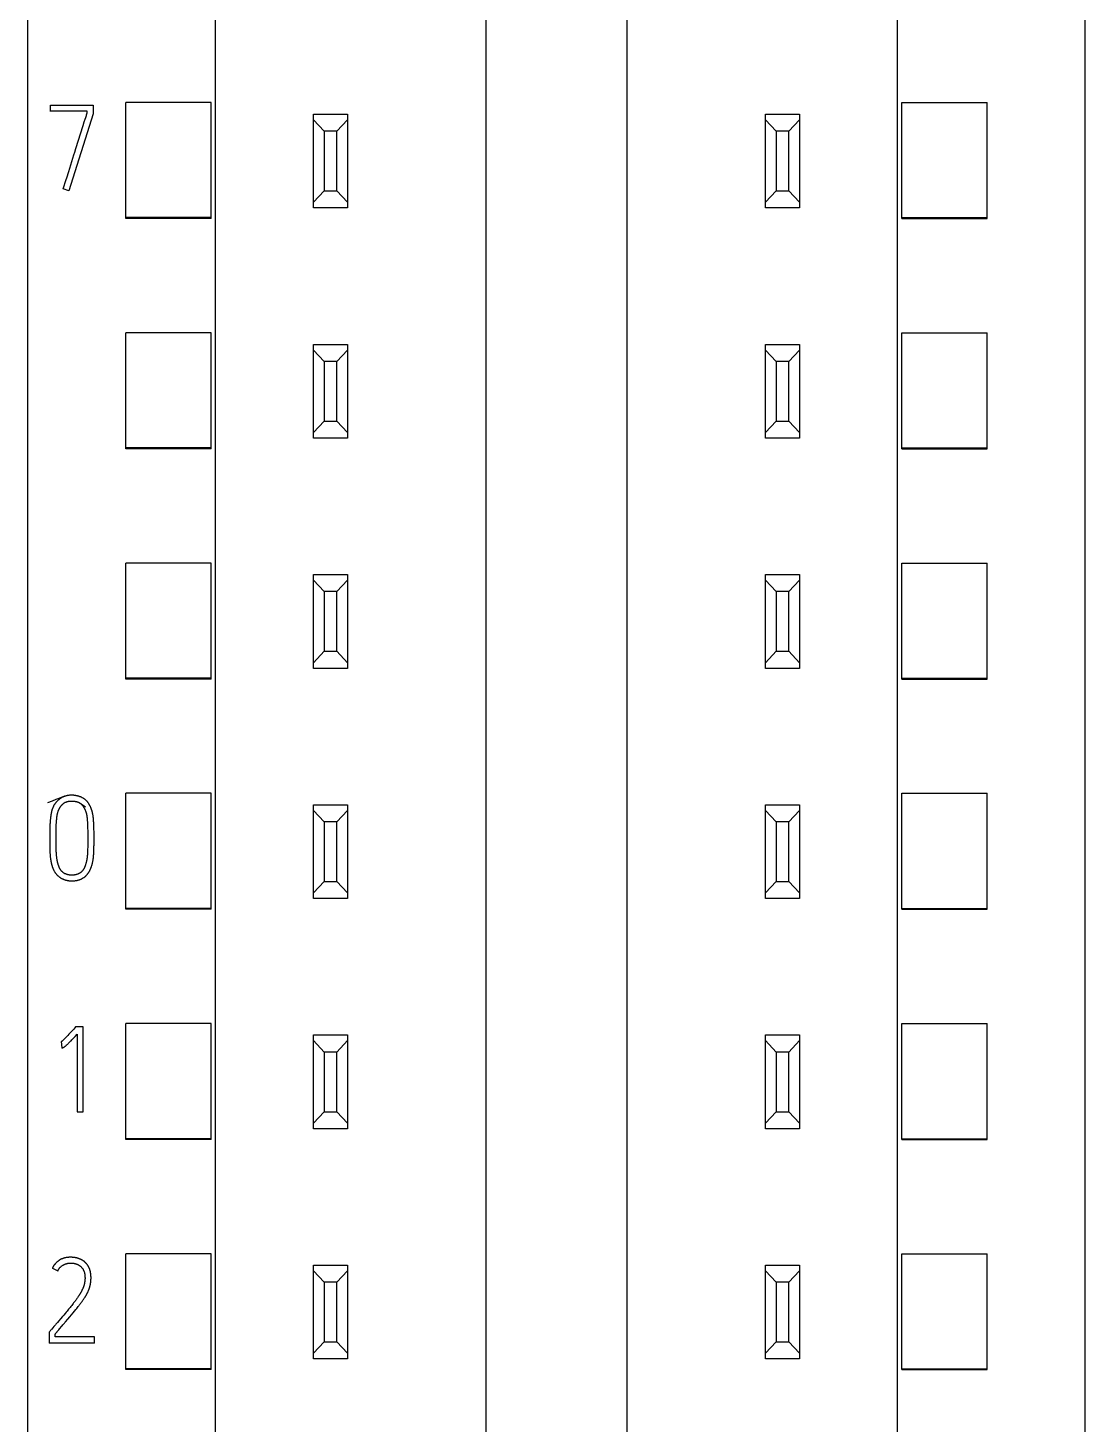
# Model space of a CAD drawing. Extents: x 0 to 594, y 0 to 420.
# Drawn here: x 149.57 to 174.37, y 278.89 to 311.64 of the extents above; entities that cross this region are included whole.
import ezdxf

# ---------------------------------------------------------------- set-up
doc = ezdxf.new("R2010")
doc.units = 0
doc.header["$LTSCALE"] = 32.67
doc.layers.add('20000_FRONT_O', color=7, linetype='CONTINUOUS')
doc.layers.add('20500_FRONT_O_LABELING', color=7, linetype='CONTINUOUS')

msp = doc.modelspace()

# ---------------------------------------------------------------- linework, layer by layer
at = {"layer": '20000_FRONT_O', "color": 7, "linetype": 'CONTINUOUS'}
for p, q in [((149.57, 216.617), (149.57, 363.617)), ((174.37, 216.617), (174.37, 363.617)), ((153.97, 231.617), (153.97, 353.434)), ((169.97, 231.617), (169.97, 353.434)), ((160.32, 242.335), (160.32, 343.817)), ((163.62, 343.817), (163.62, 242.335)), ((151.87, 307.166), (151.87, 309.891)), ((153.87, 309.891), (151.87, 309.891)), ((153.87, 307.166), (153.87, 309.891)), ((170.07, 307.166), (170.07, 309.891)), ((170.07, 309.891), (172.07, 309.891)), ((172.07, 307.166), (172.07, 309.891)), ((156.27, 307.417), (156.27, 309.617)), ((156.27, 309.617), (157.07, 309.617)), ((157.07, 309.617), (157.07, 307.417)), ((166.87, 307.417), (166.87, 309.617)), ((166.87, 309.617), (167.67, 309.617)), ((167.67, 309.617), (167.67, 307.417)), ((156.52, 309.217), (156.27, 309.484)), ((156.52, 309.217), (156.52, 307.817)), ((156.82, 309.217), (156.52, 309.217)), ((157.07, 309.484), (156.82, 309.217)), ((156.82, 307.817), (156.82, 309.217)), ((167.12, 309.217), (166.87, 309.484)), ((167.12, 309.217), (167.12, 307.817)), ((167.42, 309.217), (167.12, 309.217)), ((167.67, 309.484), (167.42, 309.217)), ((167.42, 307.817), (167.42, 309.217)), ((156.27, 307.55), (156.52, 307.817)), ((156.52, 307.817), (156.82, 307.817)), ((156.82, 307.817), (157.07, 307.55)), ((166.87, 307.55), (167.12, 307.817)), ((167.12, 307.817), (167.42, 307.817)), ((167.42, 307.817), (167.67, 307.55)), ((157.07, 307.417), (156.27, 307.417)), ((167.67, 307.417), (166.87, 307.417)), ((153.87, 307.189), (151.87, 307.189)), ((153.87, 307.166), (151.87, 307.166)), ((170.07, 307.189), (172.07, 307.189)), ((170.07, 307.166), (172.07, 307.166)), ((151.87, 301.766), (151.87, 304.489)), ((153.87, 304.489), (151.87, 304.489)), ((153.87, 301.766), (153.87, 304.489)), ((170.07, 301.766), (170.07, 304.489)), ((170.07, 304.489), (172.07, 304.489)), ((172.07, 301.766), (172.07, 304.489)), ((156.27, 302.017), (156.27, 304.217)), ((156.27, 304.217), (157.07, 304.217)), ((156.52, 303.817), (156.27, 304.084)), ((157.07, 304.084), (156.82, 303.817)), ((157.07, 304.217), (157.07, 302.017)), ((166.87, 302.017), (166.87, 304.217)), ((166.87, 304.217), (167.67, 304.217)), ((167.12, 303.817), (166.87, 304.084)), ((167.67, 304.084), (167.42, 303.817)), ((167.67, 304.217), (167.67, 302.017)), ((156.52, 303.817), (156.52, 302.417)), ((156.82, 303.817), (156.52, 303.817)), ((156.82, 302.417), (156.82, 303.817)), ((167.12, 303.817), (167.12, 302.417)), ((167.42, 303.817), (167.12, 303.817)), ((167.42, 302.417), (167.42, 303.817)), ((156.27, 302.15), (156.52, 302.417)), ((156.52, 302.417), (156.82, 302.417)), ((156.82, 302.417), (157.07, 302.15)), ((166.87, 302.15), (167.12, 302.417)), ((167.12, 302.417), (167.42, 302.417)), ((167.42, 302.417), (167.67, 302.15)), ((157.07, 302.017), (156.27, 302.017)), ((167.67, 302.017), (166.87, 302.017)), ((153.87, 301.787), (151.87, 301.787)), ((153.87, 301.766), (151.87, 301.766)), ((170.07, 301.787), (172.07, 301.787)), ((170.07, 301.766), (172.07, 301.766)), ((151.87, 296.366), (151.87, 299.088)), ((153.87, 299.088), (151.87, 299.088)), ((153.87, 296.366), (153.87, 299.088)), ((170.07, 296.366), (170.07, 299.088)), ((170.07, 299.088), (172.07, 299.088)), ((172.07, 296.366), (172.07, 299.088)), ((156.27, 296.617), (156.27, 298.817)), ((156.27, 298.817), (157.07, 298.817)), ((157.07, 298.817), (157.07, 296.617)), ((166.87, 296.617), (166.87, 298.817)), ((166.87, 298.817), (167.67, 298.817)), ((167.67, 298.817), (167.67, 296.617)), ((156.52, 298.417), (156.27, 298.684)), ((156.52, 298.417), (156.52, 297.017)), ((156.82, 298.417), (156.52, 298.417)), ((157.07, 298.684), (156.82, 298.417)), ((156.82, 297.017), (156.82, 298.417)), ((167.12, 298.417), (166.87, 298.684)), ((167.12, 298.417), (167.12, 297.017)), ((167.42, 298.417), (167.12, 298.417)), ((167.67, 298.684), (167.42, 298.417)), ((167.42, 297.017), (167.42, 298.417)), ((156.27, 296.75), (156.52, 297.017)), ((156.52, 297.017), (156.82, 297.017)), ((156.82, 297.017), (157.07, 296.75)), ((166.87, 296.75), (167.12, 297.017)), ((167.12, 297.017), (167.42, 297.017)), ((167.42, 297.017), (167.67, 296.75)), ((157.07, 296.617), (156.27, 296.617)), ((167.67, 296.617), (166.87, 296.617)), ((153.87, 296.386), (151.87, 296.386)), ((153.87, 296.366), (151.87, 296.366)), ((170.07, 296.386), (172.07, 296.386)), ((170.07, 296.366), (172.07, 296.366)), ((151.87, 290.967), (151.87, 293.686)), ((153.87, 293.686), (151.87, 293.686)), ((153.87, 290.967), (153.87, 293.686)), ((170.07, 290.967), (170.07, 293.686)), ((170.07, 293.686), (172.07, 293.686)), ((172.07, 290.967), (172.07, 293.686)), ((156.27, 291.217), (156.27, 293.417)), ((156.27, 293.417), (157.07, 293.417)), ((156.52, 293.017), (156.27, 293.284)), ((157.07, 293.284), (156.82, 293.017)), ((157.07, 293.417), (157.07, 291.217)), ((166.87, 291.217), (166.87, 293.417)), ((166.87, 293.417), (167.67, 293.417)), ((167.12, 293.017), (166.87, 293.284)), ((167.67, 293.284), (167.42, 293.017)), ((167.67, 293.417), (167.67, 291.217)), ((156.52, 293.017), (156.52, 291.617)), ((156.82, 293.017), (156.52, 293.017)), ((156.82, 291.617), (156.82, 293.017)), ((167.12, 293.017), (167.12, 291.617)), ((167.42, 293.017), (167.12, 293.017)), ((167.42, 291.617), (167.42, 293.017)), ((156.27, 291.35), (156.52, 291.617)), ((156.52, 291.617), (156.82, 291.617)), ((156.82, 291.617), (157.07, 291.35)), ((166.87, 291.35), (167.12, 291.617)), ((167.12, 291.617), (167.42, 291.617)), ((167.42, 291.617), (167.67, 291.35)), ((157.07, 291.217), (156.27, 291.217)), ((167.67, 291.217), (166.87, 291.217)), ((153.87, 290.984), (151.87, 290.984)), ((153.87, 290.967), (151.87, 290.967)), ((170.07, 290.984), (172.07, 290.984)), ((170.07, 290.967), (172.07, 290.967)), ((151.87, 285.567), (151.87, 288.284)), ((153.87, 288.284), (151.87, 288.284)), ((153.87, 285.567), (153.87, 288.284)), ((170.07, 285.567), (170.07, 288.284)), ((170.07, 288.284), (172.07, 288.284)), ((172.07, 285.567), (172.07, 288.284)), ((156.27, 285.817), (156.27, 288.017)), ((156.27, 288.017), (157.07, 288.017)), ((156.52, 287.617), (156.27, 287.884)), ((157.07, 287.884), (156.82, 287.617)), ((157.07, 288.017), (157.07, 285.817)), ((166.87, 285.817), (166.87, 288.017)), ((166.87, 288.017), (167.67, 288.017)), ((167.12, 287.617), (166.87, 287.884)), ((167.67, 287.884), (167.42, 287.617)), ((167.67, 288.017), (167.67, 285.817)), ((156.52, 287.617), (156.52, 286.217)), ((156.82, 287.617), (156.52, 287.617)), ((156.82, 286.217), (156.82, 287.617)), ((167.12, 287.617), (167.12, 286.217)), ((167.42, 287.617), (167.12, 287.617)), ((167.42, 286.217), (167.42, 287.617)), ((156.27, 285.95), (156.52, 286.217)), ((156.52, 286.217), (156.82, 286.217)), ((156.82, 286.217), (157.07, 285.95)), ((166.87, 285.95), (167.12, 286.217)), ((167.12, 286.217), (167.42, 286.217)), ((167.42, 286.217), (167.67, 285.95)), ((157.07, 285.817), (156.27, 285.817)), ((167.67, 285.817), (166.87, 285.817)), ((153.87, 285.583), (151.87, 285.583)), ((153.87, 285.567), (151.87, 285.567)), ((170.07, 285.583), (172.07, 285.583)), ((170.07, 285.567), (172.07, 285.567)), ((151.87, 280.167), (151.87, 282.883)), ((153.87, 282.883), (151.87, 282.883)), ((153.87, 280.167), (153.87, 282.883)), ((170.07, 280.167), (170.07, 282.883)), ((170.07, 282.883), (172.07, 282.883)), ((172.07, 280.167), (172.07, 282.883)), ((156.27, 280.417), (156.27, 282.617)), ((156.27, 282.617), (157.07, 282.617)), ((156.52, 282.217), (156.27, 282.484)), ((157.07, 282.484), (156.82, 282.217)), ((157.07, 282.617), (157.07, 280.417)), ((166.87, 280.417), (166.87, 282.617)), ((166.87, 282.617), (167.67, 282.617)), ((167.12, 282.217), (166.87, 282.484)), ((167.67, 282.484), (167.42, 282.217)), ((167.67, 282.617), (167.67, 280.417)), ((156.52, 282.217), (156.52, 280.817)), ((156.82, 282.217), (156.52, 282.217)), ((156.82, 280.817), (156.82, 282.217)), ((167.12, 282.217), (167.12, 280.817)), ((167.42, 282.217), (167.12, 282.217)), ((167.42, 280.817), (167.42, 282.217)), ((156.27, 280.55), (156.52, 280.817)), ((156.52, 280.817), (156.82, 280.817)), ((156.82, 280.817), (157.07, 280.55)), ((166.87, 280.55), (167.12, 280.817)), ((167.12, 280.817), (167.42, 280.817)), ((167.42, 280.817), (167.67, 280.55)), ((157.07, 280.417), (156.27, 280.417)), ((167.67, 280.417), (166.87, 280.417)), ((153.87, 280.181), (151.87, 280.181)), ((153.87, 280.167), (151.87, 280.167)), ((170.07, 280.181), (172.07, 280.181)), ((170.07, 280.167), (172.07, 280.167))]:
    msp.add_line(p, q, dxfattribs=at)
at = {"layer": '20500_FRONT_O_LABELING', "color": 7, "linetype": 'CONTINUOUS'}
for p, q in [((150.101, 309.68), (150.101, 309.827)), ((150.101, 309.827), (151.1, 309.827)), ((151.1, 309.827), (151.1, 309.619)), ((150.961, 309.686), (150.101, 309.686)), ((151.1, 309.626), (150.531, 307.822)), ((150.912, 309.498), (150.926, 309.541)), ((150.961, 309.648), (150.961, 309.686)), ((150.864, 309.348), (150.892, 309.434)), ((150.892, 309.434), (150.912, 309.498)), ((150.527, 308.274), (150.648, 308.661)), ((150.648, 308.661), (150.668, 308.725)), ((150.398, 307.866), (150.466, 308.081)), ((150.398, 307.866), (150.398, 307.86)), ((150.531, 307.822), (150.398, 307.866)), ((150.531, 307.822), (150.531, 307.816)), ((150.136, 293.502), (150.026, 293.46)), ((150.225, 293.537), (150.136, 293.502)), ((150.295, 293.564), (150.225, 293.537)), ((150.349, 293.586), (150.295, 293.564)), ((150.388, 293.601), (150.349, 293.586)), ((150.415, 293.612), (150.388, 293.601)), ((150.427, 293.617), (150.415, 293.612)), ((150.794, 293.453), (150.809, 293.444)), ((150.866, 293.407), (150.921, 293.372)), ((150.089, 292.786), (150.09, 292.816)), ((150.09, 292.845), (150.091, 292.875)), ((150.09, 292.816), (150.09, 292.845)), ((150.091, 292.875), (150.092, 292.894)), ((150.092, 292.914), (150.093, 292.933)), ((150.092, 292.894), (150.092, 292.914)), ((150.093, 292.933), (150.094, 292.953)), ((150.094, 292.953), (150.095, 292.973)), ((150.095, 292.973), (150.096, 292.992)), ((150.096, 292.992), (150.098, 293.012)), ((150.098, 293.012), (150.099, 293.031)), ((150.099, 293.031), (150.101, 293.051)), ((150.101, 293.051), (150.102, 293.07)), ((150.102, 293.07), (150.104, 293.09)), ((150.231, 292.811), (150.232, 292.839)), ((150.231, 292.775), (150.231, 292.811)), ((150.232, 292.866), (150.233, 292.894)), ((150.232, 292.839), (150.232, 292.866)), ((150.233, 292.894), (150.234, 292.912)), ((150.234, 292.93), (150.235, 292.948)), ((150.234, 292.912), (150.234, 292.93)), ((150.235, 292.948), (150.236, 292.967)), ((150.236, 292.967), (150.237, 292.985)), ((150.237, 292.985), (150.238, 293.003)), ((150.238, 293.003), (150.239, 293.022)), ((150.239, 293.022), (150.241, 293.04)), ((150.241, 293.04), (150.242, 293.058)), ((150.963, 293.043), (150.964, 293.025)), ((150.964, 293.025), (150.965, 293.006)), ((150.965, 293.006), (150.967, 292.978)), ((150.967, 292.978), (150.967, 292.96)), ((150.967, 292.96), (150.969, 292.932)), ((150.969, 292.932), (150.97, 292.904)), ((150.97, 292.904), (150.971, 292.877)), ((150.971, 292.877), (150.971, 292.849)), ((150.971, 292.849), (150.972, 292.821)), ((150.972, 292.821), (150.973, 292.793)), ((151.104, 293.03), (151.106, 293.011)), ((151.106, 293.011), (151.107, 292.991)), ((151.107, 292.991), (151.108, 292.972)), ((151.108, 292.972), (151.108, 292.952)), ((151.108, 292.952), (151.109, 292.933)), ((151.109, 292.933), (151.11, 292.913)), ((151.11, 292.913), (151.11, 292.884)), ((151.11, 292.884), (151.111, 292.855)), ((151.111, 292.855), (151.111, 292.826)), ((151.111, 292.826), (151.112, 292.797)), ((151.112, 292.797), (151.112, 292.758)), ((150.088, 292.688), (150.089, 292.727)), ((150.088, 292.648), (150.088, 292.688)), ((150.088, 292.609), (150.088, 292.648)), ((150.089, 292.57), (150.088, 292.609)), ((150.089, 292.757), (150.089, 292.786)), ((150.089, 292.727), (150.089, 292.757)), ((150.089, 292.53), (150.089, 292.57)), ((150.089, 292.491), (150.089, 292.53)), ((150.09, 292.442), (150.089, 292.491)), ((150.23, 292.592), (150.231, 292.729)), ((150.23, 292.555), (150.23, 292.592)), ((150.23, 292.519), (150.23, 292.555)), ((150.23, 292.491), (150.23, 292.519)), ((150.231, 292.464), (150.23, 292.491)), ((150.231, 292.729), (150.231, 292.775)), ((150.973, 292.524), (150.972, 292.441)), ((150.973, 292.793), (150.973, 292.765)), ((150.973, 292.765), (150.974, 292.738)), ((150.974, 292.571), (150.973, 292.524)), ((150.974, 292.738), (150.974, 292.71)), ((150.974, 292.71), (150.974, 292.682)), ((150.974, 292.682), (150.974, 292.645)), ((150.974, 292.645), (150.974, 292.608)), ((150.974, 292.608), (150.974, 292.571)), ((151.112, 292.758), (151.112, 292.719)), ((151.112, 292.719), (151.112, 292.631)), ((151.112, 292.631), (151.112, 292.573)), ((151.112, 292.573), (151.112, 292.534)), ((151.112, 292.534), (151.112, 292.495)), ((151.112, 292.495), (151.112, 292.465)), ((150.09, 292.412), (150.09, 292.442)), ((150.091, 292.383), (150.09, 292.412)), ((150.092, 292.363), (150.091, 292.383)), ((150.092, 292.343), (150.092, 292.363)), ((150.093, 292.324), (150.092, 292.343)), ((150.094, 292.304), (150.093, 292.324)), ((150.095, 292.284), (150.094, 292.304)), ((150.231, 292.436), (150.231, 292.464)), ((150.232, 292.409), (150.231, 292.436)), ((150.232, 292.391), (150.232, 292.409)), ((150.233, 292.372), (150.232, 292.391)), ((150.233, 292.354), (150.233, 292.372)), ((150.234, 292.336), (150.233, 292.354)), ((150.235, 292.318), (150.234, 292.336)), ((150.238, 292.272), (150.237, 292.29)), ((150.239, 292.254), (150.238, 292.272)), ((150.971, 292.367), (150.97, 292.348)), ((150.97, 292.348), (150.97, 292.33)), ((150.972, 292.413), (150.971, 292.385)), ((150.971, 292.385), (150.971, 292.367)), ((150.972, 292.441), (150.972, 292.413)), ((151.108, 292.3), (151.107, 292.281)), ((151.109, 292.319), (151.108, 292.3)), ((151.11, 292.349), (151.109, 292.319)), ((151.111, 292.407), (151.11, 292.378)), ((151.11, 292.378), (151.11, 292.349)), ((151.112, 292.465), (151.111, 292.436)), ((151.111, 292.436), (151.111, 292.407)), ((150.507, 288.007), (150.492, 287.991)), ((150.53, 288.032), (150.507, 288.007)), ((150.553, 288.056), (150.53, 288.032)), ((150.576, 288.081), (150.553, 288.056)), ((150.599, 288.106), (150.576, 288.081)), ((150.581, 287.882), (150.6, 287.901)), ((150.622, 288.131), (150.599, 288.106)), ((150.6, 287.901), (150.618, 287.92)), ((150.618, 287.92), (150.645, 287.948)), ((150.645, 288.156), (150.622, 288.131)), ((150.667, 288.181), (150.645, 288.156)), ((150.645, 287.948), (150.676, 287.981)), ((150.689, 288.206), (150.667, 288.181)), ((150.676, 287.981), (150.725, 288.034)), ((150.864, 288.206), (150.689, 288.206)), ((150.725, 288.034), (150.725, 286.211)), ((150.864, 286.211), (150.864, 288.206)), ((150.353, 287.86), (150.353, 287.854)), ((150.353, 287.86), (150.362, 287.713)), ((150.362, 287.713), (150.362, 287.707)), ((150.502, 287.804), (150.512, 287.813)), ((150.512, 287.813), (150.521, 287.822)), ((150.521, 287.822), (150.53, 287.831)), ((150.53, 287.831), (150.54, 287.84)), ((150.54, 287.84), (150.554, 287.854)), ((150.554, 287.854), (150.567, 287.868)), ((150.567, 287.868), (150.581, 287.882)), ((150.725, 286.217), (150.864, 286.217)), ((150.143, 282.544), (150.143, 282.538)), ((150.143, 282.544), (150.268, 282.481)), ((150.268, 282.481), (150.268, 282.474)), ((151.05, 282.312), (151.05, 282.324)), ((150.596, 281.671), (150.578, 281.649)), ((150.613, 281.693), (150.596, 281.671)), ((150.631, 281.715), (150.613, 281.693)), ((150.642, 281.73), (150.631, 281.715)), ((150.653, 281.745), (150.642, 281.73)), ((150.665, 281.76), (150.653, 281.745)), ((150.676, 281.775), (150.665, 281.76)), ((150.687, 281.79), (150.676, 281.775)), ((150.698, 281.805), (150.687, 281.79)), ((150.709, 281.821), (150.698, 281.805)), ((150.72, 281.836), (150.709, 281.821)), ((150.73, 281.851), (150.72, 281.836)), ((150.741, 281.867), (150.73, 281.851)), ((150.751, 281.882), (150.741, 281.867)), ((150.747, 281.644), (150.764, 281.665)), ((150.762, 281.898), (150.751, 281.882)), ((150.764, 281.665), (150.775, 281.679)), ((150.775, 281.679), (150.785, 281.693)), ((150.785, 281.693), (150.796, 281.708)), ((150.796, 281.708), (150.807, 281.722)), ((150.807, 281.722), (150.818, 281.737)), ((150.818, 281.737), (150.828, 281.751)), ((150.828, 281.751), (150.839, 281.766)), ((150.839, 281.766), (150.849, 281.78)), ((150.849, 281.78), (150.859, 281.795)), ((150.859, 281.795), (150.87, 281.81)), ((150.87, 281.81), (150.88, 281.824)), ((150.88, 281.824), (150.89, 281.839)), ((150.332, 281.354), (150.295, 281.311)), ((150.38, 281.411), (150.332, 281.354)), ((150.411, 281.446), (150.38, 281.411)), ((150.441, 281.482), (150.411, 281.446)), ((150.465, 281.511), (150.441, 281.482)), ((150.45, 281.285), (150.503, 281.346)), ((150.489, 281.54), (150.465, 281.511)), ((150.507, 281.561), (150.489, 281.54)), ((150.503, 281.346), (150.549, 281.401)), ((150.525, 281.583), (150.507, 281.561)), ((150.543, 281.605), (150.525, 281.583)), ((150.561, 281.627), (150.543, 281.605)), ((150.549, 281.401), (150.589, 281.449)), ((150.578, 281.649), (150.561, 281.627)), ((150.589, 281.449), (150.629, 281.497)), ((150.629, 281.497), (150.663, 281.539)), ((150.663, 281.539), (150.691, 281.574)), ((150.691, 281.574), (150.714, 281.602)), ((150.714, 281.602), (150.731, 281.623)), ((150.731, 281.623), (150.747, 281.644)), ((150.068, 281.048), (150.068, 280.787)), ((150.117, 281.105), (150.105, 281.091)), ((150.129, 281.119), (150.117, 281.105)), ((150.179, 281.176), (150.129, 281.119)), ((150.215, 281.218), (150.203, 281.204)), ((150.228, 281.233), (150.215, 281.218)), ((150.264, 281.275), (150.228, 281.233)), ((150.259, 281.06), (150.27, 281.073)), ((150.295, 281.311), (150.264, 281.275)), ((150.27, 281.073), (150.282, 281.087)), ((150.282, 281.087), (150.294, 281.101)), ((150.294, 281.101), (150.311, 281.121)), ((150.311, 281.121), (150.363, 281.183)), ((150.363, 281.183), (150.375, 281.196)), ((150.375, 281.196), (150.392, 281.217)), ((150.392, 281.217), (150.404, 281.23)), ((150.068, 280.793), (151.133, 280.793)), ((150.207, 280.932), (150.207, 280.998)), ((151.133, 280.932), (150.207, 280.932)), ((151.133, 280.787), (151.133, 280.932))]:
    msp.add_line(p, q, dxfattribs=at)
for points in [[(150.926, 309.541), (150.94, 309.584), (150.947, 309.605), (150.954, 309.626), (150.961, 309.648)], [(150.668, 308.725), (150.695, 308.811), (150.864, 309.348)], [(150.466, 308.081), (150.479, 308.124), (150.527, 308.274)], [(150.104, 293.09), (150.106, 293.109), (150.107, 293.119), (150.108, 293.129), (150.11, 293.138), (150.111, 293.148), (150.112, 293.158), (150.114, 293.168), (150.115, 293.177), (150.116, 293.187), (150.118, 293.197), (150.12, 293.206), (150.122, 293.216), (150.123, 293.226), (150.125, 293.235), (150.127, 293.245), (150.13, 293.254), (150.132, 293.264), (150.134, 293.274), (150.137, 293.283), (150.139, 293.293), (150.142, 293.302), (150.145, 293.312), (150.148, 293.321), (150.152, 293.331), (150.155, 293.34), (150.159, 293.35), (150.163, 293.359), (150.166, 293.369), (150.171, 293.378), (150.175, 293.387), (150.18, 293.396), (150.184, 293.405), (150.189, 293.414), (150.194, 293.422), (150.199, 293.431), (150.205, 293.439), (150.211, 293.448), (150.216, 293.456), (150.222, 293.464), (150.229, 293.472), (150.235, 293.48), (150.242, 293.488), (150.248, 293.495), (150.255, 293.503), (150.262, 293.51), (150.27, 293.517), (150.277, 293.524), (150.284, 293.531), (150.292, 293.538), (150.3, 293.544), (150.308, 293.55), (150.316, 293.556), (150.324, 293.562), (150.332, 293.568), (150.34, 293.574), (150.349, 293.579), (150.358, 293.585), (150.366, 293.59), (150.375, 293.595), (150.384, 293.599), (150.393, 293.604), (150.403, 293.608), (150.412, 293.612), (150.422, 293.616), (150.431, 293.62), (150.435, 293.621), (150.438, 293.622), (150.439, 293.622), (150.439, 293.622), (150.439, 293.622), (150.438, 293.622), (150.437, 293.621), (150.434, 293.62), (150.431, 293.618), (150.427, 293.617)], [(150.282, 293.273), (150.285, 293.282), (150.289, 293.29), (150.292, 293.299), (150.296, 293.307), (150.3, 293.315), (150.304, 293.323), (150.308, 293.331), (150.313, 293.339), (150.317, 293.347), (150.322, 293.355), (150.327, 293.363), (150.332, 293.37), (150.337, 293.378), (150.343, 293.385), (150.349, 293.392), (150.354, 293.399), (150.36, 293.406), (150.367, 293.413), (150.373, 293.419), (150.38, 293.426), (150.386, 293.432), (150.393, 293.438), (150.4, 293.444), (150.408, 293.449), (150.415, 293.455), (150.423, 293.46), (150.43, 293.465), (150.438, 293.469), (150.446, 293.474), (150.455, 293.478), (150.463, 293.481), (150.471, 293.485), (150.48, 293.488), (150.489, 293.491), (150.497, 293.493), (150.506, 293.495), (150.515, 293.497), (150.524, 293.499), (150.533, 293.5), (150.542, 293.502), (150.552, 293.503), (150.561, 293.503), (150.57, 293.504), (150.579, 293.504), (150.588, 293.504), (150.597, 293.504), (150.606, 293.504), (150.615, 293.504), (150.624, 293.503), (150.634, 293.503), (150.643, 293.502), (150.652, 293.501), (150.661, 293.5), (150.67, 293.498), (150.679, 293.497), (150.688, 293.495), (150.697, 293.493), (150.706, 293.491), (150.715, 293.489), (150.723, 293.487), (150.732, 293.484), (150.741, 293.481), (150.749, 293.477), (150.758, 293.474), (150.766, 293.47), (150.774, 293.465), (150.779, 293.463), (150.783, 293.46), (150.789, 293.457), (150.794, 293.453)], [(150.425, 293.617), (150.434, 293.621), (150.444, 293.624), (150.453, 293.627), (150.462, 293.63), (150.472, 293.632), (150.482, 293.635), (150.491, 293.637), (150.501, 293.639), (150.51, 293.641), (150.52, 293.642), (150.53, 293.644), (150.54, 293.645), (150.55, 293.646), (150.559, 293.647), (150.569, 293.647), (150.579, 293.648), (150.589, 293.648), (150.599, 293.648), (150.609, 293.648), (150.619, 293.648), (150.629, 293.647), (150.639, 293.646), (150.649, 293.645), (150.658, 293.644), (150.668, 293.643), (150.678, 293.642), (150.688, 293.64), (150.697, 293.638), (150.707, 293.636), (150.717, 293.634), (150.726, 293.632), (150.736, 293.629), (150.746, 293.627), (150.755, 293.624), (150.765, 293.621), (150.774, 293.618), (150.783, 293.614), (150.793, 293.611), (150.802, 293.607), (150.811, 293.603), (150.82, 293.599), (150.829, 293.595), (150.838, 293.59), (150.846, 293.585), (150.855, 293.581), (150.863, 293.575), (150.872, 293.57), (150.88, 293.565), (150.888, 293.559), (150.896, 293.553), (150.904, 293.547), (150.911, 293.54), (150.919, 293.534), (150.926, 293.527), (150.933, 293.52), (150.94, 293.513), (150.946, 293.506), (150.953, 293.498), (150.959, 293.491), (150.965, 293.483), (150.971, 293.475), (150.977, 293.467), (150.983, 293.459), (150.988, 293.451), (150.994, 293.442), (150.999, 293.434), (151.004, 293.425), (151.009, 293.417), (151.013, 293.408), (151.018, 293.399), (151.022, 293.391), (151.027, 293.382), (151.031, 293.373), (151.035, 293.364), (151.038, 293.355), (151.042, 293.346), (151.046, 293.336), (151.049, 293.327), (151.053, 293.318), (151.056, 293.309), (151.059, 293.299), (151.062, 293.29), (151.065, 293.28), (151.067, 293.271), (151.07, 293.261), (151.073, 293.252), (151.075, 293.242), (151.077, 293.233), (151.079, 293.223), (151.081, 293.213), (151.083, 293.204), (151.085, 293.194), (151.087, 293.185), (151.089, 293.175), (151.09, 293.165), (151.092, 293.156), (151.093, 293.146), (151.094, 293.136), (151.096, 293.127), (151.097, 293.117), (151.098, 293.107), (151.099, 293.098), (151.1, 293.088), (151.101, 293.078), (151.102, 293.069), (151.102, 293.059), (151.103, 293.049), (151.104, 293.04), (151.104, 293.03)], [(150.765, 293.47), (150.773, 293.466), (150.781, 293.461), (150.789, 293.456), (150.797, 293.451), (150.804, 293.445), (150.811, 293.439), (150.818, 293.433), (150.825, 293.427), (150.832, 293.42), (150.838, 293.414), (150.844, 293.407), (150.85, 293.399), (150.856, 293.392), (150.862, 293.385), (150.867, 293.377), (150.872, 293.369), (150.877, 293.361), (150.882, 293.354), (150.887, 293.346), (150.891, 293.337), (150.895, 293.329), (150.9, 293.321), (150.904, 293.313), (150.907, 293.304), (150.911, 293.296), (150.915, 293.287), (150.918, 293.278), (150.921, 293.27), (150.925, 293.261), (150.928, 293.252), (150.93, 293.243), (150.933, 293.234), (150.936, 293.226), (150.938, 293.217), (150.94, 293.208), (150.942, 293.199), (150.944, 293.19), (150.946, 293.181), (150.948, 293.172), (150.95, 293.163), (150.951, 293.154), (150.953, 293.145), (150.954, 293.135), (150.955, 293.126), (150.957, 293.117), (150.958, 293.108), (150.959, 293.099), (150.96, 293.089), (150.96, 293.08), (150.961, 293.071), (150.962, 293.062), (150.963, 293.053), (150.963, 293.043)], [(150.242, 293.058), (150.244, 293.076), (150.245, 293.085), (150.245, 293.094), (150.246, 293.104), (150.247, 293.113), (150.248, 293.122), (150.25, 293.131), (150.251, 293.14), (150.252, 293.149), (150.254, 293.158), (150.255, 293.167), (150.257, 293.176), (150.258, 293.185), (150.26, 293.194), (150.262, 293.203), (150.264, 293.212), (150.266, 293.221), (150.268, 293.23), (150.271, 293.238), (150.273, 293.247), (150.276, 293.256), (150.279, 293.265), (150.282, 293.273)], [(150.809, 293.444), (150.827, 293.432), (150.866, 293.407)], [(150.096, 292.255), (150.095, 292.275), (150.095, 292.284)], [(151.097, 292.155), (151.096, 292.145), (151.094, 292.135), (151.093, 292.126), (151.091, 292.116), (151.09, 292.106), (151.088, 292.097), (151.086, 292.087), (151.084, 292.077), (151.083, 292.068), (151.08, 292.058), (151.078, 292.049), (151.076, 292.039), (151.074, 292.029), (151.071, 292.02), (151.069, 292.01), (151.066, 292.001), (151.063, 291.991), (151.06, 291.982), (151.057, 291.972), (151.054, 291.963), (151.05, 291.953), (151.047, 291.944), (151.044, 291.935), (151.04, 291.926), (151.036, 291.917), (151.032, 291.907), (151.028, 291.898), (151.024, 291.889), (151.02, 291.88), (151.015, 291.872), (151.011, 291.863), (151.006, 291.854), (151.001, 291.845), (150.996, 291.837), (150.991, 291.828), (150.986, 291.82), (150.98, 291.812), (150.974, 291.803), (150.969, 291.795), (150.963, 291.788), (150.957, 291.78), (150.95, 291.772), (150.944, 291.765), (150.937, 291.758), (150.931, 291.75), (150.924, 291.743), (150.917, 291.737), (150.909, 291.73), (150.902, 291.724), (150.894, 291.717), (150.886, 291.711), (150.878, 291.705), (150.87, 291.7), (150.861, 291.694), (150.853, 291.689), (150.844, 291.684), (150.836, 291.679), (150.827, 291.674), (150.818, 291.67), (150.809, 291.666), (150.8, 291.662), (150.791, 291.658), (150.782, 291.655), (150.772, 291.651), (150.763, 291.648), (150.753, 291.645), (150.744, 291.642), (150.734, 291.64), (150.724, 291.637), (150.714, 291.635), (150.705, 291.633), (150.695, 291.632), (150.685, 291.63), (150.675, 291.629), (150.666, 291.627), (150.656, 291.626), (150.646, 291.626), (150.636, 291.625), (150.626, 291.624), (150.616, 291.624), (150.606, 291.624), (150.596, 291.624), (150.586, 291.624), (150.576, 291.625), (150.566, 291.625), (150.556, 291.626), (150.546, 291.627), (150.537, 291.628), (150.527, 291.63), (150.517, 291.631), (150.507, 291.633), (150.498, 291.635), (150.488, 291.637), (150.478, 291.639), (150.469, 291.641), (150.459, 291.644), (150.45, 291.647), (150.44, 291.65), (150.431, 291.653), (150.421, 291.656), (150.412, 291.66), (150.403, 291.664), (150.394, 291.668), (150.384, 291.672), (150.376, 291.676), (150.367, 291.681), (150.358, 291.685), (150.349, 291.69), (150.341, 291.696), (150.333, 291.701), (150.325, 291.707), (150.316, 291.712), (150.309, 291.718), (150.301, 291.725), (150.293, 291.731), (150.286, 291.738), (150.278, 291.745), (150.271, 291.752), (150.264, 291.759), (150.257, 291.766), (150.251, 291.773), (150.244, 291.781), (150.238, 291.789), (150.232, 291.797), (150.226, 291.805), (150.22, 291.813), (150.215, 291.821), (150.209, 291.829), (150.204, 291.838), (150.199, 291.846), (150.194, 291.855), (150.189, 291.864), (150.184, 291.872), (150.18, 291.881), (150.176, 291.89), (150.171, 291.899), (150.167, 291.908), (150.163, 291.917), (150.16, 291.926), (150.156, 291.936), (150.153, 291.945), (150.149, 291.954), (150.146, 291.963), (150.143, 291.973), (150.14, 291.982), (150.137, 291.992), (150.135, 292.001), (150.132, 292.011), (150.13, 292.021), (150.127, 292.03), (150.125, 292.04), (150.123, 292.05), (150.121, 292.059), (150.119, 292.069), (150.117, 292.079), (150.115, 292.089), (150.114, 292.098), (150.112, 292.108), (150.111, 292.118), (150.109, 292.128), (150.108, 292.138), (150.107, 292.147), (150.105, 292.157), (150.104, 292.167), (150.103, 292.177), (150.102, 292.186), (150.101, 292.196), (150.1, 292.206), (150.099, 292.216), (150.099, 292.226), (150.098, 292.235), (150.097, 292.245), (150.096, 292.255)], [(150.237, 292.29), (150.236, 292.309), (150.235, 292.318)], [(150.72, 291.783), (150.711, 291.781), (150.702, 291.778), (150.693, 291.776), (150.684, 291.774), (150.675, 291.772), (150.666, 291.77), (150.657, 291.769), (150.648, 291.768), (150.638, 291.767), (150.629, 291.766), (150.62, 291.766), (150.611, 291.765), (150.601, 291.765), (150.592, 291.765), (150.583, 291.766), (150.573, 291.766), (150.564, 291.767), (150.555, 291.768), (150.546, 291.769), (150.536, 291.77), (150.527, 291.772), (150.518, 291.774), (150.509, 291.776), (150.5, 291.778), (150.491, 291.78), (150.482, 291.783), (150.474, 291.786), (150.465, 291.789), (150.456, 291.793), (150.448, 291.796), (150.439, 291.8), (150.431, 291.805), (150.423, 291.809), (150.415, 291.814), (150.407, 291.819), (150.399, 291.824), (150.392, 291.83), (150.385, 291.836), (150.378, 291.842), (150.371, 291.849), (150.364, 291.855), (150.358, 291.862), (150.352, 291.869), (150.347, 291.877), (150.341, 291.884), (150.336, 291.892), (150.331, 291.9), (150.326, 291.908), (150.321, 291.916), (150.317, 291.924), (150.313, 291.932), (150.309, 291.941), (150.305, 291.949), (150.301, 291.958), (150.298, 291.966), (150.294, 291.975), (150.291, 291.984), (150.288, 291.992), (150.285, 292.001), (150.282, 292.01), (150.28, 292.019), (150.277, 292.028), (150.274, 292.037), (150.272, 292.046), (150.27, 292.055), (150.267, 292.064), (150.265, 292.073), (150.263, 292.082), (150.261, 292.091), (150.259, 292.1), (150.258, 292.109), (150.256, 292.118), (150.254, 292.127), (150.253, 292.136), (150.251, 292.145), (150.25, 292.154), (150.249, 292.163), (150.247, 292.172), (150.246, 292.181), (150.245, 292.19), (150.244, 292.199), (150.243, 292.208), (150.242, 292.217), (150.241, 292.227), (150.241, 292.236), (150.24, 292.245), (150.239, 292.254)], [(150.97, 292.33), (150.969, 292.311), (150.969, 292.302), (150.968, 292.293), (150.968, 292.283), (150.967, 292.274), (150.966, 292.265), (150.966, 292.256), (150.965, 292.246), (150.964, 292.237), (150.963, 292.228), (150.962, 292.219), (150.961, 292.209), (150.96, 292.2), (150.959, 292.191), (150.958, 292.182), (150.957, 292.173), (150.956, 292.164), (150.954, 292.154), (150.953, 292.145), (150.951, 292.136), (150.95, 292.127), (150.948, 292.118), (150.946, 292.109), (150.945, 292.1), (150.943, 292.091), (150.941, 292.082), (150.939, 292.073), (150.936, 292.064), (150.934, 292.055), (150.932, 292.046), (150.929, 292.037), (150.927, 292.028), (150.924, 292.019), (150.921, 292.011), (150.918, 292.002), (150.915, 291.993), (150.912, 291.984), (150.909, 291.975), (150.905, 291.967), (150.902, 291.958), (150.898, 291.95), (150.894, 291.941), (150.89, 291.933), (150.886, 291.925), (150.881, 291.917), (150.877, 291.909), (150.872, 291.901), (150.867, 291.893), (150.861, 291.885), (150.856, 291.878), (150.85, 291.87), (150.844, 291.863), (150.838, 291.856), (150.831, 291.85), (150.825, 291.843), (150.818, 291.837), (150.811, 291.831), (150.803, 291.825), (150.796, 291.82), (150.788, 291.815), (150.78, 291.81), (150.772, 291.805), (150.763, 291.801), (150.755, 291.797), (150.746, 291.793), (150.738, 291.79), (150.729, 291.786), (150.72, 291.783)], [(151.107, 292.281), (151.106, 292.261), (151.105, 292.251), (151.105, 292.242), (151.104, 292.232), (151.103, 292.222), (151.103, 292.213), (151.102, 292.203), (151.101, 292.193), (151.1, 292.184), (151.099, 292.174), (151.098, 292.164), (151.097, 292.155)], [(150.492, 287.991), (150.476, 287.975), (150.468, 287.967), (150.461, 287.959), (150.453, 287.951), (150.445, 287.943), (150.437, 287.935), (150.429, 287.927), (150.421, 287.92), (150.412, 287.912), (150.404, 287.904), (150.396, 287.897), (150.388, 287.889), (150.379, 287.882), (150.371, 287.875), (150.362, 287.867), (150.353, 287.86)], [(150.362, 287.713), (150.365, 287.713), (150.369, 287.713), (150.372, 287.714), (150.375, 287.714), (150.382, 287.716), (150.385, 287.716), (150.388, 287.717), (150.391, 287.718), (150.394, 287.719), (150.397, 287.721), (150.4, 287.722), (150.403, 287.724), (150.406, 287.725), (150.412, 287.729), (150.417, 287.732), (150.423, 287.736), (150.428, 287.74), (150.433, 287.744), (150.438, 287.748), (150.443, 287.752), (150.448, 287.756), (150.453, 287.76), (150.458, 287.764), (150.463, 287.769), (150.468, 287.773), (150.473, 287.777), (150.478, 287.782), (150.483, 287.786), (150.488, 287.791), (150.493, 287.795), (150.502, 287.804)], [(151.024, 282.502), (151.022, 282.51), (151.019, 282.519), (151.016, 282.527), (151.013, 282.536), (151.009, 282.544), (151.006, 282.552), (151.002, 282.56), (150.998, 282.568), (150.994, 282.576), (150.99, 282.584), (150.985, 282.592), (150.981, 282.6), (150.976, 282.607), (150.971, 282.615), (150.966, 282.622), (150.961, 282.629), (150.955, 282.637), (150.949, 282.644), (150.943, 282.651), (150.937, 282.657), (150.931, 282.664), (150.925, 282.67), (150.919, 282.677), (150.913, 282.683), (150.906, 282.689), (150.899, 282.695), (150.893, 282.701), (150.886, 282.707), (150.878, 282.712), (150.871, 282.717), (150.864, 282.722), (150.856, 282.727), (150.848, 282.732), (150.84, 282.737), (150.832, 282.741), (150.824, 282.745), (150.816, 282.749), (150.808, 282.753), (150.8, 282.756), (150.791, 282.76), (150.783, 282.763), (150.775, 282.767), (150.766, 282.77), (150.758, 282.773), (150.749, 282.775), (150.741, 282.778), (150.732, 282.781), (150.723, 282.783), (150.714, 282.785), (150.706, 282.788), (150.697, 282.79), (150.688, 282.791), (150.679, 282.793), (150.67, 282.795), (150.661, 282.796), (150.652, 282.797), (150.643, 282.798), (150.635, 282.799), (150.626, 282.8), (150.617, 282.8), (150.608, 282.801), (150.599, 282.801), (150.59, 282.802), (150.581, 282.802), (150.572, 282.802), (150.563, 282.802), (150.554, 282.802), (150.545, 282.802), (150.536, 282.801), (150.527, 282.801), (150.518, 282.8), (150.509, 282.799), (150.5, 282.798), (150.491, 282.797), (150.482, 282.796), (150.473, 282.795), (150.464, 282.793), (150.455, 282.792), (150.447, 282.79), (150.438, 282.788), (150.429, 282.786), (150.421, 282.783), (150.412, 282.781), (150.403, 282.778), (150.395, 282.775), (150.386, 282.772), (150.378, 282.769), (150.37, 282.766), (150.361, 282.762), (150.353, 282.758), (150.345, 282.754), (150.337, 282.75), (150.329, 282.746), (150.321, 282.741), (150.313, 282.737), (150.306, 282.732), (150.298, 282.727), (150.291, 282.722), (150.284, 282.717), (150.277, 282.711), (150.269, 282.706), (150.263, 282.7), (150.256, 282.694), (150.249, 282.688), (150.242, 282.682), (150.236, 282.676), (150.229, 282.67), (150.223, 282.663), (150.217, 282.656), (150.211, 282.65), (150.205, 282.643), (150.199, 282.636), (150.194, 282.629), (150.188, 282.622), (150.183, 282.614), (150.178, 282.607), (150.173, 282.6), (150.168, 282.592), (150.164, 282.584), (150.159, 282.577), (150.155, 282.569), (150.151, 282.561), (150.147, 282.553), (150.143, 282.544)], [(150.268, 282.481), (150.272, 282.489), (150.277, 282.497), (150.281, 282.506), (150.286, 282.514), (150.291, 282.522), (150.296, 282.53), (150.302, 282.537), (150.308, 282.545), (150.313, 282.552), (150.32, 282.559), (150.326, 282.566), (150.333, 282.573), (150.34, 282.58), (150.347, 282.586), (150.354, 282.592), (150.361, 282.598), (150.369, 282.603), (150.377, 282.609), (150.385, 282.614), (150.393, 282.618), (150.401, 282.623), (150.41, 282.627), (150.418, 282.631), (150.427, 282.635), (150.436, 282.639), (150.444, 282.642), (150.453, 282.645), (150.462, 282.648), (150.471, 282.651), (150.481, 282.653), (150.49, 282.656), (150.499, 282.658), (150.508, 282.66), (150.517, 282.661), (150.527, 282.663), (150.536, 282.664), (150.546, 282.665), (150.555, 282.665), (150.565, 282.666), (150.574, 282.666), (150.584, 282.666), (150.593, 282.666), (150.602, 282.666), (150.612, 282.665), (150.621, 282.664), (150.631, 282.663), (150.64, 282.662), (150.649, 282.66), (150.658, 282.658), (150.668, 282.656), (150.677, 282.654), (150.686, 282.651), (150.695, 282.648), (150.704, 282.645), (150.713, 282.642), (150.722, 282.638), (150.73, 282.634), (150.739, 282.63), (150.747, 282.626), (150.755, 282.622), (150.764, 282.617), (150.772, 282.612), (150.78, 282.607), (150.787, 282.601), (150.795, 282.596), (150.802, 282.59), (150.81, 282.584), (150.817, 282.577), (150.824, 282.571), (150.83, 282.564), (150.837, 282.557), (150.843, 282.55), (150.848, 282.542), (150.854, 282.535), (150.859, 282.527), (150.864, 282.519), (150.869, 282.51), (150.873, 282.502), (150.877, 282.493), (150.881, 282.484), (150.884, 282.476), (150.887, 282.467), (150.89, 282.458), (150.893, 282.448), (150.895, 282.439), (150.897, 282.43), (150.899, 282.421), (150.901, 282.411), (150.903, 282.402), (150.904, 282.393), (150.905, 282.383), (150.906, 282.374), (150.907, 282.365), (150.908, 282.355), (150.908, 282.346), (150.908, 282.336), (150.909, 282.327), (150.909, 282.317), (150.909, 282.308), (150.909, 282.299), (150.908, 282.289), (150.908, 282.28), (150.907, 282.27), (150.906, 282.261), (150.905, 282.251), (150.904, 282.242), (150.903, 282.232), (150.902, 282.223), (150.9, 282.214), (150.899, 282.205), (150.897, 282.195), (150.895, 282.186), (150.893, 282.177), (150.891, 282.168), (150.889, 282.159), (150.886, 282.149), (150.883, 282.14), (150.881, 282.131), (150.878, 282.122), (150.875, 282.113), (150.871, 282.104), (150.868, 282.096), (150.865, 282.087), (150.861, 282.078), (150.857, 282.069), (150.854, 282.061), (150.85, 282.052), (150.846, 282.044), (150.842, 282.035), (150.837, 282.027), (150.833, 282.018), (150.829, 282.01), (150.824, 282.002), (150.82, 281.994), (150.815, 281.986), (150.811, 281.977), (150.806, 281.969), (150.801, 281.961), (150.797, 281.953), (150.792, 281.945), (150.787, 281.937), (150.782, 281.929), (150.777, 281.922), (150.772, 281.914), (150.767, 281.906), (150.762, 281.898)], [(150.89, 281.839), (150.895, 281.847), (150.9, 281.854), (150.904, 281.862), (150.909, 281.869), (150.914, 281.877), (150.919, 281.885), (150.923, 281.892), (150.928, 281.9), (150.933, 281.907), (150.937, 281.915), (150.942, 281.923), (150.946, 281.931), (150.95, 281.938), (150.955, 281.946), (150.959, 281.954), (150.963, 281.962), (150.967, 281.97), (150.971, 281.978), (150.975, 281.986), (150.979, 281.994), (150.983, 282.002), (150.986, 282.01), (150.99, 282.019), (150.993, 282.027), (150.997, 282.035), (151, 282.044), (151.003, 282.052), (151.006, 282.06), (151.009, 282.069), (151.012, 282.077), (151.015, 282.086), (151.018, 282.095), (151.02, 282.103), (151.023, 282.112), (151.025, 282.121), (151.027, 282.129), (151.029, 282.138), (151.031, 282.147), (151.033, 282.155), (151.035, 282.164), (151.037, 282.173), (151.038, 282.182), (151.04, 282.191), (151.041, 282.199), (151.042, 282.208), (151.043, 282.217), (151.045, 282.226), (151.046, 282.235), (151.046, 282.244), (151.047, 282.253), (151.048, 282.262), (151.049, 282.27), (151.049, 282.279), (151.049, 282.288), (151.05, 282.297), (151.05, 282.306), (151.05, 282.315)], [(151.05, 282.324), (151.05, 282.333), (151.05, 282.342), (151.049, 282.351), (151.049, 282.36), (151.048, 282.369), (151.047, 282.378), (151.047, 282.387), (151.046, 282.396), (151.045, 282.405), (151.043, 282.414), (151.042, 282.423), (151.041, 282.432), (151.039, 282.44), (151.037, 282.449), (151.036, 282.458), (151.034, 282.467), (151.032, 282.475), (151.029, 282.484), (151.027, 282.493), (151.024, 282.502)], [(150.08, 281.062), (150.074, 281.055), (150.068, 281.048)], [(150.105, 281.091), (150.099, 281.084), (150.093, 281.077), (150.08, 281.062)], [(150.203, 281.204), (150.191, 281.19), (150.179, 281.176)], [(150.207, 280.998), (150.213, 281.005), (150.218, 281.012)], [(150.218, 281.012), (150.23, 281.026), (150.236, 281.032), (150.241, 281.039)], [(150.241, 281.039), (150.253, 281.053), (150.259, 281.06)], [(150.404, 281.23), (150.415, 281.244), (150.421, 281.251), (150.427, 281.258)], [(150.427, 281.258), (150.439, 281.271), (150.45, 281.285)]]:
    msp.add_lwpolyline(points, dxfattribs=at)

doc.saveas('drawing.dxf')
